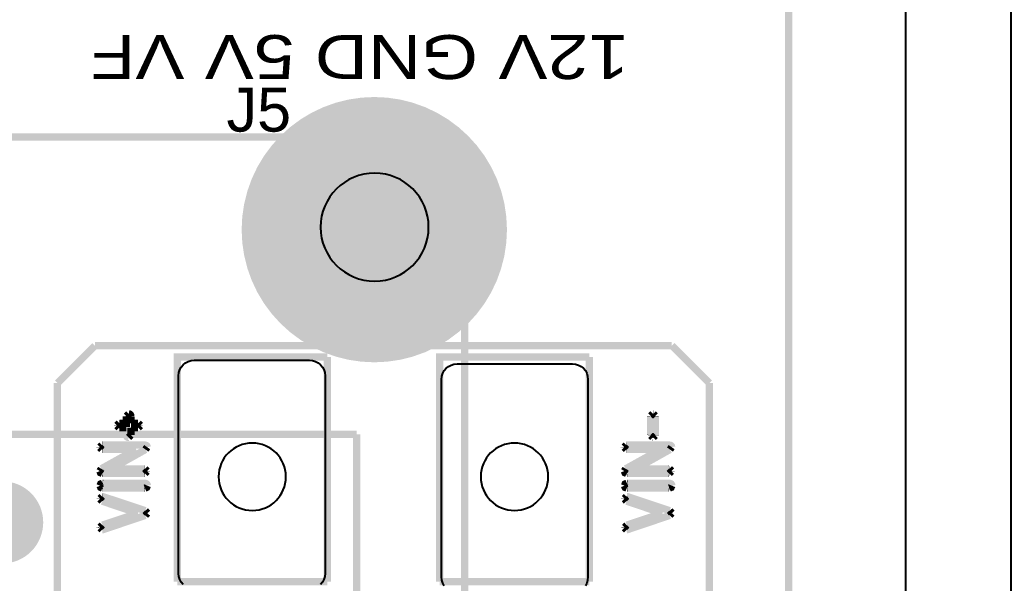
# Model space of a CAD drawing. Header units: inches. Extents: x 15 to 148, y 10 to 111.
# Drawn here: x 141.932 to 144.37, y 102.764 to 104.149 of the extents above; entities that cross this region are included whole.
import ezdxf

# ---------------------------------------------------------------- set-up
doc = ezdxf.new("R2010")
doc.units = ezdxf.units.IN
doc.header["$MEASUREMENT"] = 0
doc.layers.add('BLK_12AWG', color=7, linetype='Continuous')

# ---------------------------------------------------------------- blocks, each defined once
blk = doc.blocks.new('EPAD')
at = {"const_width": 0.5}
blk.add_lwpolyline([(-0.25, 0, 1), (0.25, 0, 1)], format="xyb", close=True, dxfattribs=at)
blk = doc.blocks.new('CIELEC-CFLH-V0016')
at = {"const_width": 0.008}
for points in [[(118.2262786420413, 100.8836580284339), (123.5652006420413, 100.8836580284339), (123.5652006420413, 104.3600360284339), (118.2262786420413, 104.3600360284339), (118.2262786420413, 100.8836580284339)], [(118.2262786420413, 100.8836580284339), (123.5652006420413, 100.8836580284339), (123.5652006420413, 104.3600360284339), (118.2262786420413, 104.3600360284339), (118.2262786420413, 100.8836580284339)], [(118.2262786420413, 100.8836580284339), (123.5652006420413, 100.8836580284339), (123.5652006420413, 104.3600360284339), (118.2262786420413, 104.3600360284339), (118.2262786420413, 100.8836580284339)], [(118.5802866420413, 103.7368000284339), (118.5802866420413, 100.9808940284339)], [(122.2417046420413, 103.7368000284339), (118.5802866420413, 103.7368000284339)], [(118.5802866420413, 103.7368000284339), (118.5802866420413, 100.9808940284339)], [(122.2417046420413, 103.7368000284339), (118.5802866420413, 103.7368000284339)], [(118.5802866420413, 103.7368000284339), (118.5802866420413, 100.9808940284339)], [(122.2417046420413, 103.7368000284339), (118.5802866420413, 103.7368000284339)], [(118.3128936420413, 103.4679100284339), (118.3538376420413, 103.5088550284339)], [(118.3128936420413, 103.4679100284339), (118.3538376420413, 103.5088550284339)], [(118.3128936420413, 103.4679100284339), (118.3538376420413, 103.5088550284339)], [(118.3538376420413, 103.5088550284339), (118.9843896420413, 103.5088550284339)], [(118.3538376420413, 103.5088550284339), (118.9843896420413, 103.5088550284339)], [(118.3538376420413, 103.5088550284339), (118.9843896420413, 103.5088550284339)], [(118.9843896420413, 103.5088550284339), (119.0253336420413, 103.4679100284339)], [(118.9843896420413, 103.5088550284339), (119.0253336420413, 103.4679100284339)], [(118.9843896420413, 103.5088550284339), (119.0253336420413, 103.4679100284339)], [(118.4439166420413, 103.2509020284339), (118.4439166420413, 103.4965710284339)], [(118.6076966420413, 103.2509020284339), (118.6076966420413, 103.4965710284339), (118.4439166420413, 103.4965710284339)], [(118.4439166420413, 103.2509020284339), (118.4439166420413, 103.4965710284339)], [(118.6076966420413, 103.2509020284339), (118.6076966420413, 103.4965710284339), (118.4439166420413, 103.4965710284339)], [(118.4439166420413, 103.2509020284339), (118.4439166420413, 103.4965710284339)], [(118.6076966420413, 103.2509020284339), (118.6076966420413, 103.4965710284339), (118.4439166420413, 103.4965710284339)], [(118.7305306420413, 103.2509020284339), (118.7305306420413, 103.4965710284339)], [(118.8943106420413, 103.2509020284339), (118.8943106420413, 103.4965710284339), (118.7305306420413, 103.4965710284339)], [(118.7305306420413, 103.2509020284339), (118.7305306420413, 103.4965710284339)], [(118.8943106420413, 103.2509020284339), (118.8943106420413, 103.4965710284339), (118.7305306420413, 103.4965710284339)], [(118.7305306420413, 103.2509020284339), (118.7305306420413, 103.4965710284339)], [(118.8943106420413, 103.2509020284339), (118.8943106420413, 103.4965710284339), (118.7305306420413, 103.4965710284339)], [(118.3128936420413, 102.0348390284339), (118.3128936420413, 103.4679100284339)], [(118.3128936420413, 102.0348390284339), (118.3128936420413, 103.4679100284339)], [(118.3128936420413, 102.0348390284339), (118.3128936420413, 103.4679100284339)], [(119.0253336420413, 103.4679100284339), (119.0253336420413, 102.0348390284339)], [(119.0253336420413, 103.4679100284339), (119.0253336420413, 102.0348390284339)], [(119.0253336420413, 103.4679100284339), (119.0253336420413, 102.0348390284339)], [(118.3741086420413, 103.4342640284339), (118.3718796420413, 103.4320340284339)], [(118.3741086420413, 103.4342640284339), (118.3718796420413, 103.4320340284339)], [(118.3741086420413, 103.4342640284339), (118.3718796420413, 103.4320340284339)], [(118.3719156420413, 103.4316320284339), (118.3718796420413, 103.4320340284339)], [(118.3719156420413, 103.4316320284339), (118.3718796420413, 103.4320340284339)], [(118.3719156420413, 103.4316320284339), (118.3718796420413, 103.4320340284339)], [(118.3719156420413, 103.4316340284339), (118.3719156420413, 103.4110190284339)], [(118.3719156420413, 103.4316340284339), (118.3719156420413, 103.4110190284339)], [(118.3719156420413, 103.4316340284339), (118.3719156420413, 103.4110190284339)], [(118.3741086420413, 103.4342640284339), (118.3742026420413, 103.4342620284339)], [(118.3741086420413, 103.4342640284339), (118.3742026420413, 103.4342620284339)], [(118.3741086420413, 103.4342640284339), (118.3742026420413, 103.4342620284339)], [(118.3745466420413, 103.4342880284339), (118.3742016420413, 103.4342620284339)], [(118.3745466420413, 103.4342880284339), (118.3742016420413, 103.4342620284339)], [(118.3745466420413, 103.4342880284339), (118.3742016420413, 103.4342620284339)], [(118.3745466420413, 103.4342880284339), (118.3768596420413, 103.4319750284339)], [(118.3745466420413, 103.4342880284339), (118.3768596420413, 103.4319750284339)], [(118.3745466420413, 103.4342880284339), (118.3768596420413, 103.4319750284339)], [(118.3768526420413, 103.4317940284339), (118.3768596420413, 103.4319750284339)], [(118.3768526420413, 103.4317940284339), (118.3768596420413, 103.4319750284339)], [(118.3768526420413, 103.4317940284339), (118.3768596420413, 103.4319750284339)], [(118.3768526420413, 103.4111330284339), (118.3768526420413, 103.4317930284339)], [(118.3768526420413, 103.4111330284339), (118.3768526420413, 103.4317930284339)], [(118.3768526420413, 103.4111330284339), (118.3768526420413, 103.4317930284339)], [(118.9474296420413, 103.4342620284339), (118.9463996420413, 103.4340770284339), (118.9459956420413, 103.4338470284339), (118.9456636420413, 103.4335250284339), (118.9454066420413, 103.4331100284339), (118.9452226420413, 103.4326030284339), (118.9450756420413, 103.4313140284339)], [(118.9474296420413, 103.4342620284339), (118.9463996420413, 103.4340770284339), (118.9459956420413, 103.4338470284339), (118.9456636420413, 103.4335250284339), (118.9454066420413, 103.4331100284339), (118.9452226420413, 103.4326030284339), (118.9450756420413, 103.4313140284339)], [(118.9474296420413, 103.4342620284339), (118.9463996420413, 103.4340770284339), (118.9459956420413, 103.4338470284339), (118.9456636420413, 103.4335250284339), (118.9454066420413, 103.4331100284339), (118.9452226420413, 103.4326030284339), (118.9450756420413, 103.4313140284339)], [(118.9450756420413, 103.4313140284339), (118.9450756420413, 103.4239550284339)], [(118.9450756420413, 103.4313140284339), (118.9450756420413, 103.4239550284339)], [(118.9450756420413, 103.4313140284339), (118.9450756420413, 103.4239550284339)], [(118.9475356420413, 103.4342640284339), (118.9474296420413, 103.4342620284339)], [(118.9475356420413, 103.4342640284339), (118.9474296420413, 103.4342620284339)], [(118.9475356420413, 103.4342640284339), (118.9474296420413, 103.4342620284339)], [(118.9475356420413, 103.4342640284339), (118.9499826420413, 103.4318180284339)], [(118.9475356420413, 103.4342640284339), (118.9499826420413, 103.4318180284339)], [(118.9475356420413, 103.4342640284339), (118.9499826420413, 103.4318180284339)], [(118.9499436420413, 103.4313800284339), (118.9499826420413, 103.4318180284339)], [(118.9499436420413, 103.4313800284339), (118.9499826420413, 103.4318180284339)], [(118.9499436420413, 103.4313800284339), (118.9499826420413, 103.4318180284339)], [(118.9573706420413, 103.4240460284339), (118.9499436420413, 103.4240460284339), (118.9499436420413, 103.4313820284339)], [(118.9573706420413, 103.4240460284339), (118.9499436420413, 103.4240460284339), (118.9499436420413, 103.4313820284339)], [(118.9573706420413, 103.4240460284339), (118.9499436420413, 103.4240460284339), (118.9499436420413, 103.4313820284339)], [(118.9347226420413, 103.4216450284339), (118.9347156420413, 103.4214640284339)], [(118.9347226420413, 103.4216450284339), (118.9347156420413, 103.4214640284339)], [(118.9347226420413, 103.4216450284339), (118.9347156420413, 103.4214640284339)], [(118.9371216420413, 103.4190580284339), (118.9347156420413, 103.4214640284339)], [(118.9371216420413, 103.4190580284339), (118.9347156420413, 103.4214640284339)], [(118.9371216420413, 103.4190580284339), (118.9347156420413, 103.4214640284339)], [(118.9370726420413, 103.4240050284339), (118.9347226420413, 103.4216550284339)], [(118.9370726420413, 103.4240050284339), (118.9347226420413, 103.4216550284339)], [(118.9370726420413, 103.4240050284339), (118.9347226420413, 103.4216550284339)], [(118.9347226420413, 103.4216470284339), (118.9347226420413, 103.4216550284339)], [(118.9347226420413, 103.4216470284339), (118.9347226420413, 103.4216550284339)], [(118.9347226420413, 103.4216470284339), (118.9347226420413, 103.4216550284339)], [(118.9370726420413, 103.4240050284339), (118.9375576420413, 103.4239550284339)], [(118.9370726420413, 103.4240050284339), (118.9375576420413, 103.4239550284339)], [(118.9370726420413, 103.4240050284339), (118.9375576420413, 103.4239550284339)], [(118.9450756420413, 103.4239550284339), (118.9375566420413, 103.4239550284339)], [(118.9450756420413, 103.4239550284339), (118.9375566420413, 103.4239550284339)], [(118.9450756420413, 103.4239550284339), (118.9375566420413, 103.4239550284339)], [(118.9578676420413, 103.4240970284339), (118.9573706420413, 103.4240460284339)], [(118.9578676420413, 103.4240970284339), (118.9573706420413, 103.4240460284339)], [(118.9578676420413, 103.4240970284339), (118.9573706420413, 103.4240460284339)], [(118.9578676420413, 103.4240970284339), (118.9603196420413, 103.4216450284339)], [(118.9578676420413, 103.4240970284339), (118.9603196420413, 103.4216450284339)], [(118.9578676420413, 103.4240970284339), (118.9603196420413, 103.4216450284339)], [(118.9579406420413, 103.4190590284339), (118.9603256420413, 103.4214440284339)], [(118.9579406420413, 103.4190590284339), (118.9603256420413, 103.4214440284339)], [(118.9579406420413, 103.4190590284339), (118.9603256420413, 103.4214440284339)], [(118.9603196420413, 103.4216240284339), (118.9603196420413, 103.4216450284339)], [(118.9603196420413, 103.4216240284339), (118.9603196420413, 103.4216450284339)], [(118.9603196420413, 103.4216240284339), (118.9603196420413, 103.4216450284339)], [(118.9603196420413, 103.4216230284339), (118.9603256420413, 103.4214440284339)], [(118.9603196420413, 103.4216230284339), (118.9603256420413, 103.4214440284339)], [(118.9603196420413, 103.4216230284339), (118.9603256420413, 103.4214440284339)], [(118.3719156420413, 103.4110200284339), (118.3719016420413, 103.4107640284339)], [(118.3719156420413, 103.4110200284339), (118.3719016420413, 103.4107640284339)], [(118.3719156420413, 103.4110200284339), (118.3719016420413, 103.4107640284339)], [(118.3741996420413, 103.4084660284339), (118.3719016420413, 103.4107640284339)], [(118.3741996420413, 103.4084660284339), (118.3719016420413, 103.4107640284339)], [(118.3741996420413, 103.4084660284339), (118.3719016420413, 103.4107640284339)], [(118.3746086420413, 103.4084780284339), (118.3768836420413, 103.4107540284339)], [(118.3746086420413, 103.4084780284339), (118.3768836420413, 103.4107540284339)], [(118.3746086420413, 103.4084780284339), (118.3768836420413, 103.4107540284339)], [(118.3768526420413, 103.4111340284339), (118.3768836420413, 103.4107540284339)], [(118.3768526420413, 103.4111340284339), (118.3768836420413, 103.4107540284339)], [(118.3768526420413, 103.4111340284339), (118.3768836420413, 103.4107540284339)], [(118.6983966420413, 103.4119970284339), (118.6983966420413, 101.3056970284339)], [(118.6983966420413, 103.4119970284339), (122.1235936420413, 103.4119970284339)], [(118.6983966420413, 103.4119970284339), (118.6983966420413, 101.3056970284339)], [(118.6983966420413, 103.4119970284339), (122.1235936420413, 103.4119970284339)], [(118.6983966420413, 103.4119970284339), (118.6983966420413, 101.3056970284339)], [(118.6983966420413, 103.4119970284339), (122.1235936420413, 103.4119970284339)], [(118.9371216420413, 103.4190580284339), (118.9374896420413, 103.4190870284339)], [(118.9371216420413, 103.4190580284339), (118.9374896420413, 103.4190870284339)], [(118.9371216420413, 103.4190580284339), (118.9374896420413, 103.4190870284339)], [(118.9374876420413, 103.4190860284339), (118.9450756420413, 103.4190860284339)], [(118.9374876420413, 103.4190860284339), (118.9450756420413, 103.4190860284339)], [(118.9374876420413, 103.4190860284339), (118.9450756420413, 103.4190860284339)], [(118.9450756420413, 103.4113610284339), (118.9450376420413, 103.4109340284339)], [(118.9450756420413, 103.4113610284339), (118.9450376420413, 103.4109340284339)], [(118.9450756420413, 103.4113610284339), (118.9450376420413, 103.4109340284339)], [(118.9474936420413, 103.4084790284339), (118.9450376420413, 103.4109340284339)], [(118.9474936420413, 103.4084790284339), (118.9450376420413, 103.4109340284339)], [(118.9474936420413, 103.4084790284339), (118.9450376420413, 103.4109340284339)], [(118.9450756420413, 103.4190860284339), (118.9450756420413, 103.4113620284339)], [(118.9450756420413, 103.4190860284339), (118.9450756420413, 103.4113620284339)], [(118.9450756420413, 103.4190860284339), (118.9450756420413, 103.4113620284339)], [(118.9476126420413, 103.4084820284339), (118.9486426420413, 103.4086670284339), (118.9490466420413, 103.4088970284339), (118.9493776420413, 103.4092190284339), (118.9496356420413, 103.4096340284339), (118.9498196420413, 103.4101410284339), (118.9499666420413, 103.4114310284339), (118.9499666420413, 103.4190860284339)], [(118.9476126420413, 103.4084820284339), (118.9486426420413, 103.4086670284339), (118.9490466420413, 103.4088970284339), (118.9493776420413, 103.4092190284339), (118.9496356420413, 103.4096340284339), (118.9498196420413, 103.4101410284339), (118.9499666420413, 103.4114310284339), (118.9499666420413, 103.4190860284339)], [(118.9476126420413, 103.4084820284339), (118.9486426420413, 103.4086670284339), (118.9490466420413, 103.4088970284339), (118.9493776420413, 103.4092190284339), (118.9496356420413, 103.4096340284339), (118.9498196420413, 103.4101410284339), (118.9499666420413, 103.4114310284339), (118.9499666420413, 103.4190860284339)], [(118.9499666420413, 103.4190860284339), (118.9575766420413, 103.4190860284339)], [(118.9499666420413, 103.4190860284339), (118.9575766420413, 103.4190860284339)], [(118.9499666420413, 103.4190860284339), (118.9575766420413, 103.4190860284339)], [(118.9579406420413, 103.4190590284339), (118.9575756420413, 103.4190870284339)], [(118.9579406420413, 103.4190590284339), (118.9575756420413, 103.4190870284339)], [(118.9579406420413, 103.4190590284339), (118.9575756420413, 103.4190870284339)], [(118.4032716420413, 103.4001640284339), (118.3569006420413, 103.4001640284339), (118.3556506420413, 103.4000220284339), (118.3551596420413, 103.3998450284339), (118.3547586420413, 103.3995980284339), (118.3544456420413, 103.3992800284339), (118.3542226420413, 103.3988910284339), (118.3540436420413, 103.3979010284339)], [(118.4032716420413, 103.4001640284339), (118.3569006420413, 103.4001640284339), (118.3556506420413, 103.4000220284339), (118.3551596420413, 103.3998450284339), (118.3547586420413, 103.3995980284339), (118.3544456420413, 103.3992800284339), (118.3542226420413, 103.3988910284339), (118.3540436420413, 103.3979010284339)], [(118.4032716420413, 103.4001640284339), (118.3569006420413, 103.4001640284339), (118.3556506420413, 103.4000220284339), (118.3551596420413, 103.3998450284339), (118.3547586420413, 103.3995980284339), (118.3544456420413, 103.3992800284339), (118.3542226420413, 103.3988910284339), (118.3540436420413, 103.3979010284339)], [(118.3741996420413, 103.4084660284339), (118.3744756420413, 103.4084820284339)], [(118.3741996420413, 103.4084660284339), (118.3744756420413, 103.4084820284339)], [(118.3741996420413, 103.4084660284339), (118.3744756420413, 103.4084820284339)], [(118.3746086420413, 103.4084780284339), (118.3744766420413, 103.4084820284339)], [(118.3746086420413, 103.4084780284339), (118.3744766420413, 103.4084820284339)], [(118.3746086420413, 103.4084780284339), (118.3744766420413, 103.4084820284339)], [(118.4035856420413, 103.4001860284339), (118.4032706420413, 103.4001640284339)], [(118.4035856420413, 103.4001860284339), (118.4032706420413, 103.4001640284339)], [(118.4035856420413, 103.4001860284339), (118.4032706420413, 103.4001640284339)], [(118.4035856420413, 103.4001860284339), (118.4057936420413, 103.3979790284339)], [(118.4035856420413, 103.4001860284339), (118.4057936420413, 103.3979790284339)], [(118.4035856420413, 103.4001860284339), (118.4057936420413, 103.3979790284339)], [(118.9764996420413, 103.4001640284339), (118.9301286420413, 103.4001640284339), (118.9288796420413, 103.4000220284339), (118.9283876420413, 103.3998450284339), (118.9279866420413, 103.3995980284339), (118.9276736420413, 103.3992800284339), (118.9274506420413, 103.3988910284339), (118.9272726420413, 103.3979010284339)], [(118.9764996420413, 103.4001640284339), (118.9301286420413, 103.4001640284339), (118.9288796420413, 103.4000220284339), (118.9283876420413, 103.3998450284339), (118.9279866420413, 103.3995980284339), (118.9276736420413, 103.3992800284339), (118.9274506420413, 103.3988910284339), (118.9272726420413, 103.3979010284339)], [(118.9764996420413, 103.4001640284339), (118.9301286420413, 103.4001640284339), (118.9288796420413, 103.4000220284339), (118.9283876420413, 103.3998450284339), (118.9279866420413, 103.3995980284339), (118.9276736420413, 103.3992800284339), (118.9274506420413, 103.3988910284339), (118.9272726420413, 103.3979010284339)], [(118.9474936420413, 103.4084790284339), (118.9476136420413, 103.4084820284339)], [(118.9474936420413, 103.4084790284339), (118.9476136420413, 103.4084820284339)], [(118.9474936420413, 103.4084790284339), (118.9476136420413, 103.4084820284339)], [(118.9768146420413, 103.4001860284339), (118.9764996420413, 103.4001640284339)], [(118.9768146420413, 103.4001860284339), (118.9764996420413, 103.4001640284339)], [(118.9768146420413, 103.4001860284339), (118.9764996420413, 103.4001640284339)], [(118.9768146420413, 103.4001860284339), (118.9790216420413, 103.3979790284339)], [(118.9768146420413, 103.4001860284339), (118.9790216420413, 103.3979790284339)], [(118.9768146420413, 103.4001860284339), (118.9790216420413, 103.3979790284339)], [(118.3558936420413, 103.3952960284339), (118.3540436420413, 103.3978990284339)], [(118.3558936420413, 103.3952960284339), (118.3540436420413, 103.3978990284339)], [(118.3558936420413, 103.3952960284339), (118.3540436420413, 103.3978990284339)], [(118.4042086420413, 103.3742240284339), (118.3660876420413, 103.3954320284339), (118.4031806420413, 103.3954320284339)], [(118.4042086420413, 103.3742240284339), (118.3660876420413, 103.3954320284339), (118.4031806420413, 103.3954320284339)], [(118.4042086420413, 103.3742240284339), (118.3660876420413, 103.3954320284339), (118.4031806420413, 103.3954320284339)], [(118.3558956420413, 103.3952950284339), (118.3935816420413, 103.3741790284339), (118.3569006420413, 103.3741790284339)], [(118.3558956420413, 103.3952950284339), (118.3935816420413, 103.3741790284339), (118.3569006420413, 103.3741790284339)], [(118.3558956420413, 103.3952950284339), (118.3935816420413, 103.3741790284339), (118.3569006420413, 103.3741790284339)], [(118.4035466420413, 103.3954030284339), (118.4031796420413, 103.3954330284339)], [(118.4035466420413, 103.3954030284339), (118.4031796420413, 103.3954330284339)], [(118.4035466420413, 103.3954030284339), (118.4031796420413, 103.3954330284339)], [(118.4035466420413, 103.3954030284339), (118.4057896420413, 103.3976460284339)], [(118.4035466420413, 103.3954030284339), (118.4057896420413, 103.3976460284339)], [(118.4035466420413, 103.3954030284339), (118.4057896420413, 103.3976460284339)], [(118.4057856420413, 103.3977860284339), (118.4057936420413, 103.3979790284339)], [(118.4057856420413, 103.3977860284339), (118.4057936420413, 103.3979790284339)], [(118.4057856420413, 103.3977860284339), (118.4057936420413, 103.3979790284339)], [(118.4057856420413, 103.3977870284339), (118.4057896420413, 103.3976460284339)], [(118.4057856420413, 103.3977870284339), (118.4057896420413, 103.3976460284339)], [(118.4057856420413, 103.3977870284339), (118.4057896420413, 103.3976460284339)], [(118.9291216420413, 103.3952960284339), (118.9272726420413, 103.3978990284339)], [(118.9291216420413, 103.3952960284339), (118.9272726420413, 103.3978990284339)], [(118.9291216420413, 103.3952960284339), (118.9272726420413, 103.3978990284339)], [(118.9291236420413, 103.3952950284339), (118.9668096420413, 103.3741790284339), (118.9301286420413, 103.3741790284339)], [(118.9291236420413, 103.3952950284339), (118.9668096420413, 103.3741790284339), (118.9301286420413, 103.3741790284339)], [(118.9291236420413, 103.3952950284339), (118.9668096420413, 103.3741790284339), (118.9301286420413, 103.3741790284339)], [(118.9393166420413, 103.3954320284339), (118.9764086420413, 103.3954320284339)], [(118.9774366420413, 103.3742240284339), (118.9393166420413, 103.3954320284339)], [(118.9393166420413, 103.3954320284339), (118.9764086420413, 103.3954320284339)], [(118.9774366420413, 103.3742240284339), (118.9393166420413, 103.3954320284339)], [(118.9393166420413, 103.3954320284339), (118.9764086420413, 103.3954320284339)], [(118.9774366420413, 103.3742240284339), (118.9393166420413, 103.3954320284339)], [(118.9767746420413, 103.3954030284339), (118.9764086420413, 103.3954330284339)], [(118.9767746420413, 103.3954030284339), (118.9764086420413, 103.3954330284339)], [(118.9767746420413, 103.3954030284339), (118.9764086420413, 103.3954330284339)], [(118.9767746420413, 103.3954030284339), (118.9790186420413, 103.3976460284339)], [(118.9767746420413, 103.3954030284339), (118.9790186420413, 103.3976460284339)], [(118.9767746420413, 103.3954030284339), (118.9790186420413, 103.3976460284339)], [(118.9790136420413, 103.3977860284339), (118.9790216420413, 103.3979790284339)], [(118.9790136420413, 103.3977860284339), (118.9790216420413, 103.3979790284339)], [(118.9790136420413, 103.3977860284339), (118.9790216420413, 103.3979790284339)], [(118.9790136420413, 103.3977870284339), (118.9790186420413, 103.3976460284339)], [(118.9790136420413, 103.3977870284339), (118.9790186420413, 103.3976460284339)], [(118.9790136420413, 103.3977870284339), (118.9790186420413, 103.3976460284339)], [(118.3565616420413, 103.3742020284339), (118.3541486420413, 103.3717890284339)], [(118.3565616420413, 103.3742020284339), (118.3541486420413, 103.3717890284339)], [(118.3565616420413, 103.3742020284339), (118.3541486420413, 103.3717890284339)], [(118.3541586420413, 103.3715740284339), (118.3541486420413, 103.3717890284339)], [(118.3541586420413, 103.3715740284339), (118.3541486420413, 103.3717890284339)], [(118.3541586420413, 103.3715740284339), (118.3541486420413, 103.3717890284339)], [(118.3541586420413, 103.3715720284339), (118.3541576420413, 103.3715400284339)], [(118.3541586420413, 103.3715720284339), (118.3541576420413, 103.3715400284339)], [(118.3541586420413, 103.3715720284339), (118.3541576420413, 103.3715400284339)], [(118.3565026420413, 103.3691950284339), (118.3541576420413, 103.3715400284339)], [(118.3565026420413, 103.3691950284339), (118.3541576420413, 103.3715400284339)], [(118.3565026420413, 103.3691950284339), (118.3541576420413, 103.3715400284339)], [(118.3565026420413, 103.3691950284339), (118.3569696420413, 103.3692420284339)], [(118.3565026420413, 103.3691950284339), (118.3569696420413, 103.3692420284339)], [(118.3565026420413, 103.3691950284339), (118.3569696420413, 103.3692420284339)], [(118.3565616420413, 103.3742020284339), (118.3569026420413, 103.3741780284339)], [(118.3565616420413, 103.3742020284339), (118.3569026420413, 103.3741780284339)], [(118.3565616420413, 103.3742020284339), (118.3569026420413, 103.3741780284339)], [(118.3569696420413, 103.3692420284339), (118.4027226420413, 103.3692420284339)], [(118.3569696420413, 103.3692420284339), (118.4027226420413, 103.3692420284339)], [(118.3569696420413, 103.3692420284339), (118.4027226420413, 103.3692420284339)], [(118.4032546420413, 103.3691850284339), (118.4027236420413, 103.3692420284339)], [(118.4032546420413, 103.3691850284339), (118.4027236420413, 103.3692420284339)], [(118.4032546420413, 103.3691850284339), (118.4027236420413, 103.3692420284339)], [(118.4032546420413, 103.3691850284339), (118.4050526420413, 103.3699160284339), (118.4057856420413, 103.3717120284339)], [(118.4032546420413, 103.3691850284339), (118.4050526420413, 103.3699160284339), (118.4057856420413, 103.3717120284339)], [(118.4032546420413, 103.3691850284339), (118.4050526420413, 103.3699160284339), (118.4057856420413, 103.3717120284339)], [(118.4042096420413, 103.3742230284339), (118.4057856420413, 103.3717120284339)], [(118.4042096420413, 103.3742230284339), (118.4057856420413, 103.3717120284339)], [(118.4042096420413, 103.3742230284339), (118.4057856420413, 103.3717120284339)], [(118.9297906420413, 103.3742020284339), (118.9273766420413, 103.3717890284339)], [(118.9297906420413, 103.3742020284339), (118.9273766420413, 103.3717890284339)], [(118.9297906420413, 103.3742020284339), (118.9273766420413, 103.3717890284339)], [(118.9273866420413, 103.3715740284339), (118.9273766420413, 103.3717890284339)], [(118.9273866420413, 103.3715740284339), (118.9273766420413, 103.3717890284339)], [(118.9273866420413, 103.3715740284339), (118.9273766420413, 103.3717890284339)], [(118.9273866420413, 103.3715720284339), (118.9273856420413, 103.3715400284339)], [(118.9273866420413, 103.3715720284339), (118.9273856420413, 103.3715400284339)], [(118.9273866420413, 103.3715720284339), (118.9273856420413, 103.3715400284339)], [(118.9297306420413, 103.3691950284339), (118.9273856420413, 103.3715400284339)], [(118.9297306420413, 103.3691950284339), (118.9273856420413, 103.3715400284339)], [(118.9297306420413, 103.3691950284339), (118.9273856420413, 103.3715400284339)], [(118.9297306420413, 103.3691950284339), (118.9301986420413, 103.3692420284339)], [(118.9297306420413, 103.3691950284339), (118.9301986420413, 103.3692420284339)], [(118.9297306420413, 103.3691950284339), (118.9301986420413, 103.3692420284339)], [(118.9297906420413, 103.3742020284339), (118.9301306420413, 103.3741780284339)], [(118.9297906420413, 103.3742020284339), (118.9301306420413, 103.3741780284339)], [(118.9297906420413, 103.3742020284339), (118.9301306420413, 103.3741780284339)], [(118.9301976420413, 103.3692420284339), (118.9759516420413, 103.3692420284339)], [(118.9301976420413, 103.3692420284339), (118.9759516420413, 103.3692420284339)], [(118.9301976420413, 103.3692420284339), (118.9759516420413, 103.3692420284339)], [(118.9764826420413, 103.3691850284339), (118.9759526420413, 103.3692420284339)], [(118.9764826420413, 103.3691850284339), (118.9759526420413, 103.3692420284339)], [(118.9764826420413, 103.3691850284339), (118.9759526420413, 103.3692420284339)], [(118.9764826420413, 103.3691850284339), (118.9782806420413, 103.3699160284339), (118.9790136420413, 103.3717120284339)], [(118.9764826420413, 103.3691850284339), (118.9782806420413, 103.3699160284339), (118.9790136420413, 103.3717120284339)], [(118.9764826420413, 103.3691850284339), (118.9782806420413, 103.3699160284339), (118.9790136420413, 103.3717120284339)], [(118.9774386420413, 103.3742230284339), (118.9790136420413, 103.3717120284339)], [(118.9774386420413, 103.3742230284339), (118.9790136420413, 103.3717120284339)], [(118.9774386420413, 103.3742230284339), (118.9790136420413, 103.3717120284339)], [(118.4024256420413, 103.3583630284339), (118.3571296420413, 103.3583630284339), (118.3556896420413, 103.3582010284339), (118.3551236420413, 103.3579970284339), (118.3546606420413, 103.3577120284339), (118.3543006420413, 103.3573450284339), (118.3540436420413, 103.3568980284339), (118.3538376420413, 103.3557580284339)], [(118.4024256420413, 103.3583630284339), (118.3571296420413, 103.3583630284339), (118.3556896420413, 103.3582010284339), (118.3551236420413, 103.3579970284339), (118.3546606420413, 103.3577120284339), (118.3543006420413, 103.3573450284339), (118.3540436420413, 103.3568980284339), (118.3538376420413, 103.3557580284339)], [(118.4024256420413, 103.3583630284339), (118.3571296420413, 103.3583630284339), (118.3556896420413, 103.3582010284339), (118.3551236420413, 103.3579970284339), (118.3546606420413, 103.3577120284339), (118.3543006420413, 103.3573450284339), (118.3540436420413, 103.3568980284339), (118.3538376420413, 103.3557580284339)], [(118.3565046420413, 103.3530940284339), (118.3546086420413, 103.3538640284339), (118.3538386420413, 103.3557600284339)], [(118.3565046420413, 103.3530940284339), (118.3546086420413, 103.3538640284339), (118.3538386420413, 103.3557600284339)], [(118.3565046420413, 103.3530940284339), (118.3546086420413, 103.3538640284339), (118.3538386420413, 103.3557600284339)], [(118.4029626420413, 103.3584190284339), (118.4024276420413, 103.3583640284339)], [(118.4029626420413, 103.3584190284339), (118.4024276420413, 103.3583640284339)], [(118.4029626420413, 103.3584190284339), (118.4024276420413, 103.3583640284339)], [(118.4029626420413, 103.3584190284339), (118.4048396420413, 103.3576560284339), (118.4056026420413, 103.3557790284339)], [(118.4029626420413, 103.3584190284339), (118.4048396420413, 103.3576560284339), (118.4056026420413, 103.3557790284339)], [(118.4029626420413, 103.3584190284339), (118.4048396420413, 103.3576560284339), (118.4056026420413, 103.3557790284339)], [(118.4030136420413, 103.3531050284339), (118.4048546420413, 103.3538530284339), (118.4056036420413, 103.3556940284339)], [(118.4030136420413, 103.3531050284339), (118.4048546420413, 103.3538530284339), (118.4056036420413, 103.3556940284339)], [(118.4030136420413, 103.3531050284339), (118.4048546420413, 103.3538530284339), (118.4056036420413, 103.3556940284339)], [(118.4056026420413, 103.3557600284339), (118.4056026420413, 103.3557790284339)], [(118.4056026420413, 103.3557600284339), (118.4056026420413, 103.3557790284339)], [(118.4056026420413, 103.3557600284339), (118.4056026420413, 103.3557790284339)], [(118.4056026420413, 103.3557570284339), (118.4056036420413, 103.3556940284339)], [(118.4056026420413, 103.3557570284339), (118.4056036420413, 103.3556940284339)], [(118.4056026420413, 103.3557570284339), (118.4056036420413, 103.3556940284339)], [(118.9756546420413, 103.3583630284339), (118.9303576420413, 103.3583630284339), (118.9289176420413, 103.3582010284339), (118.9283526420413, 103.3579970284339), (118.9278896420413, 103.3577120284339), (118.9275296420413, 103.3573450284339), (118.9272726420413, 103.3568980284339), (118.9270666420413, 103.3557580284339)], [(118.9756546420413, 103.3583630284339), (118.9303576420413, 103.3583630284339), (118.9289176420413, 103.3582010284339), (118.9283526420413, 103.3579970284339), (118.9278896420413, 103.3577120284339), (118.9275296420413, 103.3573450284339), (118.9272726420413, 103.3568980284339), (118.9270666420413, 103.3557580284339)], [(118.9756546420413, 103.3583630284339), (118.9303576420413, 103.3583630284339), (118.9289176420413, 103.3582010284339), (118.9283526420413, 103.3579970284339), (118.9278896420413, 103.3577120284339), (118.9275296420413, 103.3573450284339), (118.9272726420413, 103.3568980284339), (118.9270666420413, 103.3557580284339)], [(118.9297326420413, 103.3530940284339), (118.9278376420413, 103.3538640284339), (118.9270666420413, 103.3557600284339)], [(118.9297326420413, 103.3530940284339), (118.9278376420413, 103.3538640284339), (118.9270666420413, 103.3557600284339)], [(118.9297326420413, 103.3530940284339), (118.9278376420413, 103.3538640284339), (118.9270666420413, 103.3557600284339)], [(118.9761916420413, 103.3584190284339), (118.9756556420413, 103.3583640284339)], [(118.9761916420413, 103.3584190284339), (118.9756556420413, 103.3583640284339)], [(118.9761916420413, 103.3584190284339), (118.9756556420413, 103.3583640284339)], [(118.9761916420413, 103.3584190284339), (118.9780676420413, 103.3576560284339), (118.9788316420413, 103.3557790284339)], [(118.9761916420413, 103.3584190284339), (118.9780676420413, 103.3576560284339), (118.9788316420413, 103.3557790284339)], [(118.9761916420413, 103.3584190284339), (118.9780676420413, 103.3576560284339), (118.9788316420413, 103.3557790284339)], [(118.9762426420413, 103.3531050284339), (118.9780836420413, 103.3538530284339), (118.9788316420413, 103.3556940284339)], [(118.9762426420413, 103.3531050284339), (118.9780836420413, 103.3538530284339), (118.9788316420413, 103.3556940284339)], [(118.9762426420413, 103.3531050284339), (118.9780836420413, 103.3538530284339), (118.9788316420413, 103.3556940284339)], [(118.9788306420413, 103.3557570284339), (118.9788316420413, 103.3556940284339)], [(118.9788306420413, 103.3557570284339), (118.9788316420413, 103.3556940284339)], [(118.9788306420413, 103.3557570284339), (118.9788316420413, 103.3556940284339)], [(118.9788316420413, 103.3557600284339), (118.9788316420413, 103.3557790284339)], [(118.9788316420413, 103.3557600284339), (118.9788316420413, 103.3557790284339)], [(118.9788316420413, 103.3557600284339), (118.9788316420413, 103.3557790284339)], [(118.3565046420413, 103.3530940284339), (118.3570586420413, 103.3531520284339)], [(118.3565046420413, 103.3530940284339), (118.3570586420413, 103.3531520284339)], [(118.3565046420413, 103.3530940284339), (118.3570586420413, 103.3531520284339)], [(118.3570606420413, 103.3531530284339), (118.4025176420413, 103.3531530284339)], [(118.3570606420413, 103.3531530284339), (118.4025176420413, 103.3531530284339)], [(118.3570606420413, 103.3531530284339), (118.4025176420413, 103.3531530284339)], [(118.4030136420413, 103.3531050284339), (118.4025156420413, 103.3531530284339)], [(118.4030136420413, 103.3531050284339), (118.4025156420413, 103.3531530284339)], [(118.4030136420413, 103.3531050284339), (118.4025156420413, 103.3531530284339)], [(118.9297326420413, 103.3530940284339), (118.9302866420413, 103.3531520284339)], [(118.9297326420413, 103.3530940284339), (118.9302866420413, 103.3531520284339)], [(118.9297326420413, 103.3530940284339), (118.9302866420413, 103.3531520284339)], [(118.9302886420413, 103.3531530284339), (118.9757456420413, 103.3531530284339)], [(118.9302886420413, 103.3531530284339), (118.9757456420413, 103.3531530284339)], [(118.9302886420413, 103.3531530284339), (118.9757456420413, 103.3531530284339)], [(118.9762426420413, 103.3531050284339), (118.9757436420413, 103.3531530284339)], [(118.9762426420413, 103.3531050284339), (118.9757436420413, 103.3531530284339)], [(118.9762426420413, 103.3531050284339), (118.9757436420413, 103.3531530284339)], [(118.4032026420413, 103.3438740284339), (118.4023936420413, 103.3437730284339), (118.4016266420413, 103.3435540284339), (118.3561696420413, 103.3284470284339)], [(118.4032026420413, 103.3438740284339), (118.4023936420413, 103.3437730284339), (118.4016266420413, 103.3435540284339), (118.3561696420413, 103.3284470284339)], [(118.4032026420413, 103.3438740284339), (118.4023936420413, 103.3437730284339), (118.4016266420413, 103.3435540284339), (118.3561696420413, 103.3284470284339)], [(118.3641226420413, 103.3256590284339), (118.4033396420413, 103.3388690284339)], [(118.3641226420413, 103.3256590284339), (118.4033396420413, 103.3388690284339)], [(118.3641226420413, 103.3256590284339), (118.4033396420413, 103.3388690284339)], [(118.4033966420413, 103.3438820284339), (118.4032026420413, 103.3438740284339)], [(118.4033966420413, 103.3438820284339), (118.4032026420413, 103.3438740284339)], [(118.4033966420413, 103.3438820284339), (118.4032026420413, 103.3438740284339)], [(118.4033416420413, 103.3388690284339), (118.4056026420413, 103.3413370284339)], [(118.4033416420413, 103.3388690284339), (118.4056026420413, 103.3413370284339)], [(118.4033416420413, 103.3388690284339), (118.4056026420413, 103.3413370284339)], [(118.4033966420413, 103.3438820284339), (118.4056256420413, 103.3416540284339)], [(118.4033966420413, 103.3438820284339), (118.4056256420413, 103.3416540284339)], [(118.4033966420413, 103.3438820284339), (118.4056256420413, 103.3416540284339)], [(118.4056026420413, 103.3413360284339), (118.4056256420413, 103.3416540284339)], [(118.4056026420413, 103.3413360284339), (118.4056256420413, 103.3416540284339)], [(118.4056026420413, 103.3413360284339), (118.4056256420413, 103.3416540284339)], [(118.9764316420413, 103.3438740284339), (118.9756216420413, 103.3437730284339), (118.9748546420413, 103.3435540284339), (118.9293976420413, 103.3284470284339)], [(118.9764316420413, 103.3438740284339), (118.9756216420413, 103.3437730284339), (118.9748546420413, 103.3435540284339), (118.9293976420413, 103.3284470284339)], [(118.9764316420413, 103.3438740284339), (118.9756216420413, 103.3437730284339), (118.9748546420413, 103.3435540284339), (118.9293976420413, 103.3284470284339)], [(118.9373506420413, 103.3256590284339), (118.9765686420413, 103.3388690284339)], [(118.9373506420413, 103.3256590284339), (118.9765686420413, 103.3388690284339)], [(118.9373506420413, 103.3256590284339), (118.9765686420413, 103.3388690284339)], [(118.9766256420413, 103.3438820284339), (118.9764316420413, 103.3438740284339)], [(118.9766256420413, 103.3438820284339), (118.9764316420413, 103.3438740284339)], [(118.9766256420413, 103.3438820284339), (118.9764316420413, 103.3438740284339)], [(118.9765696420413, 103.3388690284339), (118.9788306420413, 103.3413370284339)], [(118.9765696420413, 103.3388690284339), (118.9788306420413, 103.3413370284339)], [(118.9765696420413, 103.3388690284339), (118.9788306420413, 103.3413370284339)], [(118.9766256420413, 103.3438820284339), (118.9788536420413, 103.3416540284339)], [(118.9766256420413, 103.3438820284339), (118.9788536420413, 103.3416540284339)], [(118.9766256420413, 103.3438820284339), (118.9788536420413, 103.3416540284339)], [(118.9788306420413, 103.3413360284339), (118.9788536420413, 103.3416540284339)], [(118.9788306420413, 103.3413360284339), (118.9788536420413, 103.3416540284339)], [(118.9788306420413, 103.3413360284339), (118.9788536420413, 103.3416540284339)], [(118.3561016420413, 103.3233050284339), (118.3538376420413, 103.3257280284339)], [(118.3561016420413, 103.3233050284339), (118.3538376420413, 103.3257280284339)], [(118.3561016420413, 103.3233050284339), (118.3538376420413, 103.3257280284339)], [(118.3561686420413, 103.3284470284339), (118.3538386420413, 103.3257280284339)], [(118.3561686420413, 103.3284470284339), (118.3538386420413, 103.3257280284339)], [(118.3561686420413, 103.3284470284339), (118.3538386420413, 103.3257280284339)], [(118.3561006420413, 103.3233050284339), (118.4021066420413, 103.3077640284339), (118.4027686420413, 103.3075990284339), (118.4032486420413, 103.3075590284339)], [(118.3561006420413, 103.3233050284339), (118.4021066420413, 103.3077640284339), (118.4027686420413, 103.3075990284339), (118.4032486420413, 103.3075590284339)], [(118.3561006420413, 103.3233050284339), (118.4021066420413, 103.3077640284339), (118.4027686420413, 103.3075990284339), (118.4032486420413, 103.3075590284339)], [(118.4030656420413, 103.3126320284339), (118.3641226420413, 103.3256590284339)], [(118.4030656420413, 103.3126320284339), (118.3641226420413, 103.3256590284339)], [(118.4030656420413, 103.3126320284339), (118.3641226420413, 103.3256590284339)], [(118.9293966420413, 103.3284470284339), (118.9270666420413, 103.3257280284339)], [(118.9293966420413, 103.3284470284339), (118.9270666420413, 103.3257280284339)], [(118.9293966420413, 103.3284470284339), (118.9270666420413, 103.3257280284339)], [(118.9293306420413, 103.3233050284339), (118.9270666420413, 103.3257280284339)], [(118.9293306420413, 103.3233050284339), (118.9270666420413, 103.3257280284339)], [(118.9293306420413, 103.3233050284339), (118.9270666420413, 103.3257280284339)], [(118.9293286420413, 103.3233050284339), (118.9753346420413, 103.3077640284339), (118.9759966420413, 103.3075990284339), (118.9764766420413, 103.3075590284339)], [(118.9293286420413, 103.3233050284339), (118.9753346420413, 103.3077640284339), (118.9759966420413, 103.3075990284339), (118.9764766420413, 103.3075590284339)], [(118.9293286420413, 103.3233050284339), (118.9753346420413, 103.3077640284339), (118.9759966420413, 103.3075990284339), (118.9764766420413, 103.3075590284339)], [(118.9762946420413, 103.3126320284339), (118.9373506420413, 103.3256590284339)], [(118.9762946420413, 103.3126320284339), (118.9373506420413, 103.3256590284339)], [(118.9762946420413, 103.3126320284339), (118.9373506420413, 103.3256590284339)], [(118.4030656420413, 103.3126320284339), (118.4054656420413, 103.3102780284339)], [(118.4030656420413, 103.3126320284339), (118.4054656420413, 103.3102780284339)], [(118.4030656420413, 103.3126320284339), (118.4054656420413, 103.3102780284339)], [(118.9762936420413, 103.3126320284339), (118.9786936420413, 103.3102780284339)], [(118.9762936420413, 103.3126320284339), (118.9786936420413, 103.3102780284339)], [(118.9762936420413, 103.3126320284339), (118.9786936420413, 103.3102780284339)], [(118.4032506420413, 103.3075580284339), (118.4032586420413, 103.3075580284339)], [(118.4032506420413, 103.3075580284339), (118.4032586420413, 103.3075580284339)], [(118.4032506420413, 103.3075580284339), (118.4032586420413, 103.3075580284339)], [(118.4032586420413, 103.3075580284339), (118.4055136420413, 103.3098140284339)], [(118.4032586420413, 103.3075580284339), (118.4055136420413, 103.3098140284339)], [(118.4032586420413, 103.3075580284339), (118.4055136420413, 103.3098140284339)], [(118.4054656420413, 103.3102800284339), (118.4055136420413, 103.3098140284339)], [(118.4054656420413, 103.3102800284339), (118.4055136420413, 103.3098140284339)], [(118.4054656420413, 103.3102800284339), (118.4055136420413, 103.3098140284339)], [(118.9764786420413, 103.3075580284339), (118.9764866420413, 103.3075580284339)], [(118.9764786420413, 103.3075580284339), (118.9764866420413, 103.3075580284339)], [(118.9764786420413, 103.3075580284339), (118.9764866420413, 103.3075580284339)], [(118.9764866420413, 103.3075580284339), (118.9787426420413, 103.3098140284339)], [(118.9764866420413, 103.3075580284339), (118.9787426420413, 103.3098140284339)], [(118.9764866420413, 103.3075580284339), (118.9787426420413, 103.3098140284339)], [(118.9786936420413, 103.3102800284339), (118.9787426420413, 103.3098140284339)], [(118.9786936420413, 103.3102800284339), (118.9787426420413, 103.3098140284339)], [(118.9786936420413, 103.3102800284339), (118.9787426420413, 103.3098140284339)], [(118.6076966420413, 103.2509020284339), (118.4439166420413, 103.2509020284339)], [(118.6076966420413, 103.2509020284339), (118.4439166420413, 103.2509020284339)], [(118.6076966420413, 103.2509020284339), (118.4439166420413, 103.2509020284339)], [(118.8943106420413, 103.2509020284339), (118.7305306420413, 103.2509020284339)], [(118.8943106420413, 103.2509020284339), (118.7305306420413, 103.2509020284339)], [(118.8943106420413, 103.2509020284339), (118.7305306420413, 103.2509020284339)]]:
    blk.add_lwpolyline(points, dxfattribs=at)
for points in [[(118.8879786420413, 103.2478240284339), (118.8900356420413, 103.2503290284339), (118.8915816420413, 103.2532200284339), (118.8925546420413, 103.2564340284339), (118.8928936420413, 103.2599100284339), (118.8928936420413, 103.2599100284339), (118.8928936420413, 103.4759100284339), (118.8925546420413, 103.4793860284339), (118.8915816420413, 103.4826000284339), (118.8900356420413, 103.4854910284339), (118.8879786420413, 103.4879960284339), (118.8854746420413, 103.4900530284339), (118.8825836420413, 103.4915990284339), (118.8793696420413, 103.4925720284339), (118.8758936420413, 103.4929100284339), (118.7498936420413, 103.4929100284339), (118.7464176420413, 103.4925720284339), (118.7432026420413, 103.4915990284339), (118.7403116420413, 103.4900530284339), (118.7378076420413, 103.4879960284339), (118.7357506420413, 103.4854910284339), (118.7342046420413, 103.4826000284339), (118.7332316420413, 103.4793860284339), (118.7328936420413, 103.4759100284339), (118.7328936420413, 103.2599100284339), (118.7332316420413, 103.2564340284339), (118.7342046420413, 103.2532200284339), (118.7357506420413, 103.2503290284339), (118.7378076420413, 103.2478240284339)], [(118.6026336420413, 103.2463920284339), (118.6041806420413, 103.2492830284339), (118.6051536420413, 103.2524970284339), (118.6054916420413, 103.2559730284339), (118.6054916420413, 103.2559730284339), (118.6054916420413, 103.4719730284339), (118.6051536420413, 103.4754490284339), (118.6041806420413, 103.4786630284339), (118.6026336420413, 103.4815540284339), (118.6005776420413, 103.4840590284339), (118.5980726420413, 103.4861160284339), (118.5951816420413, 103.4876620284339), (118.5919676420413, 103.4886350284339), (118.5884916420413, 103.4889730284339), (118.4624916420413, 103.4889730284339), (118.4590156420413, 103.4886350284339), (118.4558016420413, 103.4876620284339), (118.4529106420413, 103.4861160284339), (118.4504056420413, 103.4840590284339), (118.4483486420413, 103.4815540284339), (118.4468026420413, 103.4786630284339), (118.4458296420413, 103.4754490284339), (118.4454916420413, 103.4719730284339), (118.4454916420413, 103.2559730284339), (118.4458296420413, 103.2524970284339), (118.4468026420413, 103.2492830284339), (118.4483486420413, 103.2463920284339)]]:
    blk.add_lwpolyline(points)
for centre, radius in [((118.6787116420413, 103.6383750284339), 0.059055), ((118.6787116420413, 103.6383750284339), 0.059055), ((118.6787116420413, 103.6383750284339), 0.059055), ((118.5258066420413, 103.3655480284339), 0.03685), ((118.5258066420413, 103.3655480284339), 0.03685), ((118.5258066420413, 103.3655480284339), 0.03685), ((118.8124206420413, 103.3655480284339), 0.03685), ((118.8124206420413, 103.3655480284339), 0.03685), ((118.8124206420413, 103.3655480284339), 0.03685)]:
    blk.add_circle(centre, radius)
for p, xscale, yscale in [((118.6790346420413, 103.6356270284339), 0.29, 0.29), ((119.0858966420413, 103.3156710284339), 0.09, 0.09)]:
    blk.add_blockref('EPAD', p, dxfattribs=dict(xscale=xscale, yscale=yscale))
at = {"text_generation_flag": 2, "width": 1.25}
blk.add_text('12V GND 5V VF', height=0.048, rotation=180, dxfattribs=at).set_placement((118.4005226420413, 103.8483120284339))
blk.add_text('12V GND 5V VF', height=0.048, rotation=180, dxfattribs=at).set_placement((118.4005226420413, 103.8483120284339))
blk.add_text('12V GND 5V VF', height=0.048, rotation=180, dxfattribs=at).set_placement((118.4005226420413, 103.8483120284339))
at = {"text_generation_flag": 2, "width": 1.041667}
blk.add_text('J5', height=0.048, dxfattribs=at).set_placement((118.8405696420413, 103.7427960284339))
blk.add_text('J5', height=0.048, dxfattribs=at).set_placement((118.8405696420413, 103.7427960284339))
blk.add_text('J5', height=0.048, dxfattribs=at).set_placement((118.8405696420413, 103.7427960284339))

msp = doc.modelspace()

# ---------------------------------------------------------------- linework, layer by layer
at = {"layer": 'BLK_12AWG'}
for p, q in [((144.3704027130387, 96.92836931470711), (144.3704027130387, 107.6822353120812)), ((144.1114853914976, 97.22694477825215), (144.1114853914976, 106.8943506490071))]:
    msp.add_line(p, q, dxfattribs=at)

# ---------------------------------------------------------------- block references
at = {"layer": 'BLK_12AWG', "xscale": -2.25, "yscale": 2.25, "zscale": 2.25}
msp.add_blockref('CIELEC-CFLH-V0016', (409.831991533929, -129.5467911908216), dxfattribs=at)

doc.saveas('drawing.dxf')
